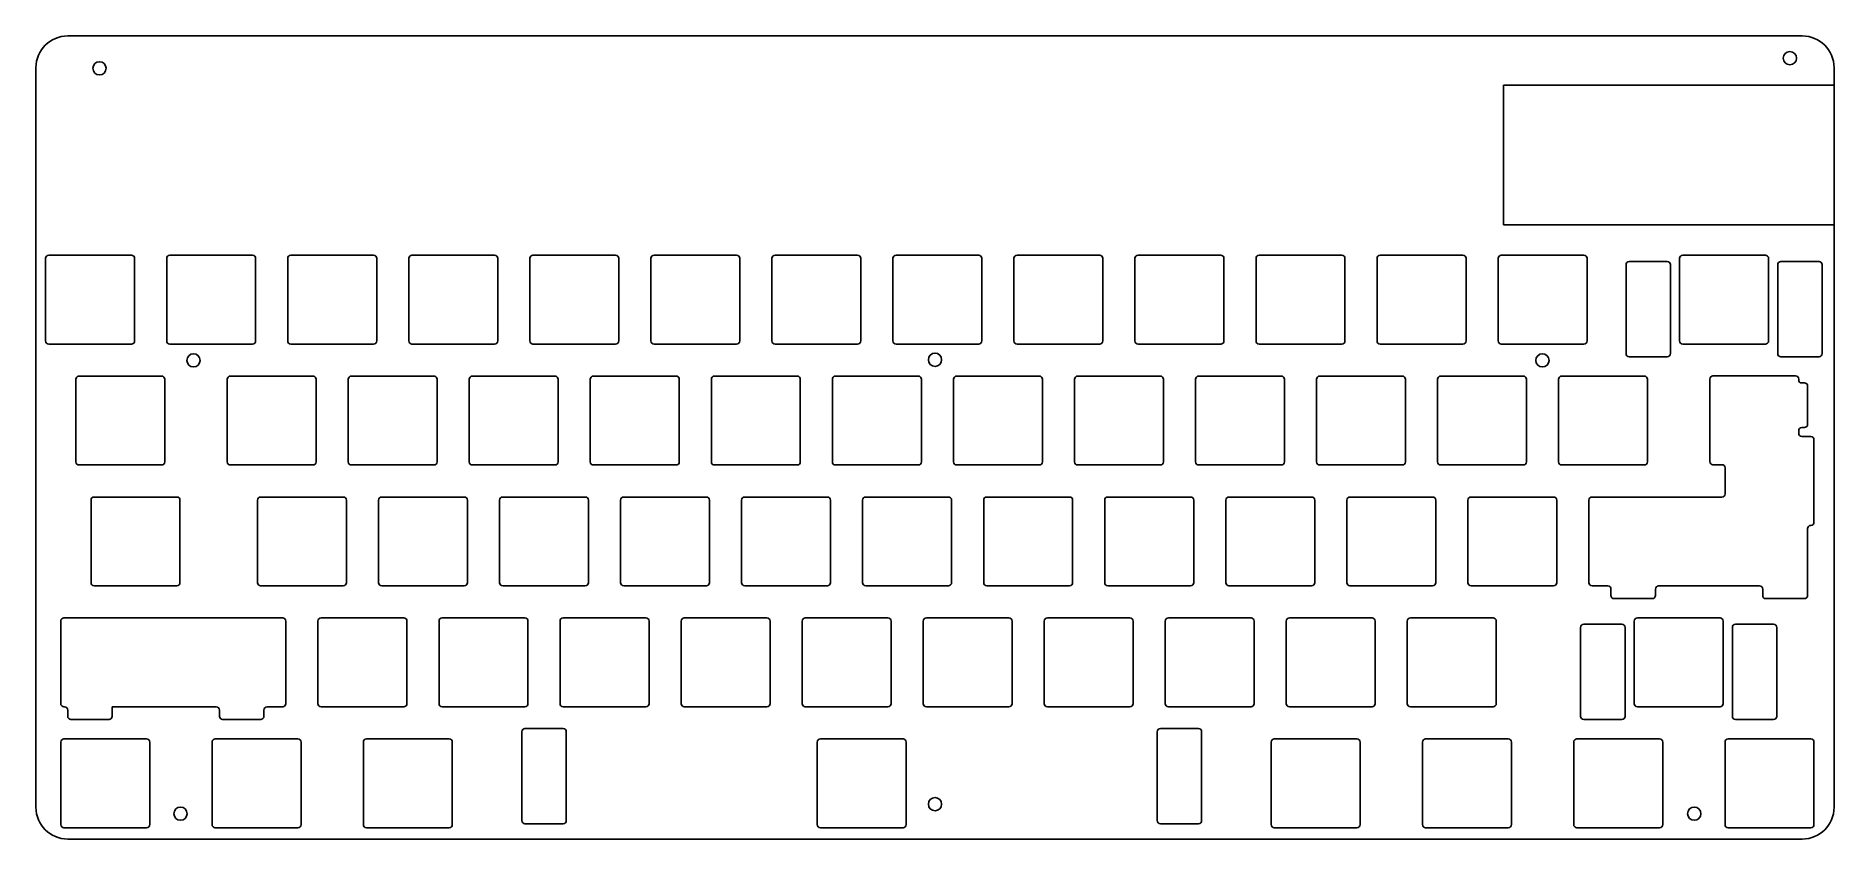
# Model space of a CAD drawing. Extents: x 77 to 360, y -160 to -33.
import ezdxf

# ---------------------------------------------------------------- set-up
doc = ezdxf.new("R2010")
doc.units = 0
doc.layers.add('BLACK', color=7, linetype='CONTINUOUS')

msp = doc.modelspace()

# ---------------------------------------------------------------- linework, layer by layer
at = {"layer": 'BLACK', "linetype": 'CONTINUOUS'}
for p, q in [((355, -33), (82, -33)), ((77, -38), (77, -154.5)), ((360, -45.5), (360, -38)), ((308, -40.75), (359.99, -40.75)), ((308, -62.75), (308, -40.75)), ((360, -45.5), (360, -52.5)), ((360, -52.5), (360, -154.5)), ((359.99, -62.75), (308, -62.75)), ((79.025, -67.525), (92.025, -67.525)), ((98.075, -67.525), (111.075, -67.525)), ((117.125, -67.525), (130.125, -67.525)), ((136.175, -67.525), (149.175, -67.525)), ((155.225, -67.525), (168.225, -67.525)), ((174.275, -67.525), (187.275, -67.525)), ((193.325, -67.525), (206.325, -67.525)), ((212.375, -67.525), (225.375, -67.525)), ((231.425, -67.525), (244.425, -67.525)), ((250.475, -67.525), (263.475, -67.525)), ((269.525, -67.525), (282.525, -67.525)), ((288.575, -67.525), (301.575, -67.525)), ((307.625, -67.525), (320.625, -67.525)), ((336.2, -67.525), (349.2, -67.525)), ((78.525, -68.025), (78.525, -81.025)), ((92.525, -68.025), (92.525, -81.025)), ((97.575, -68.025), (97.575, -81.025)), ((111.575, -68.025), (111.575, -81.025)), ((116.625, -68.025), (116.625, -81.025)), ((130.625, -68.025), (130.625, -81.025)), ((135.675, -68.025), (135.675, -81.025)), ((149.675, -68.025), (149.675, -81.025)), ((154.725, -68.025), (154.725, -81.025)), ((168.725, -68.025), (168.725, -81.025)), ((173.775, -68.025), (173.775, -81.025)), ((187.775, -68.025), (187.775, -81.025)), ((192.825, -68.025), (192.825, -81.025)), ((206.825, -68.025), (206.825, -81.025)), ((211.875, -68.025), (211.875, -81.025)), ((225.875, -68.025), (225.875, -81.025)), ((230.925, -68.025), (230.925, -81.025)), ((244.925, -68.025), (244.925, -81.025)), ((249.975, -68.025), (249.975, -81.025)), ((263.975, -68.025), (263.975, -81.025)), ((269.025, -68.025), (269.025, -81.025)), ((283.025, -68.025), (283.025, -81.025)), ((288.075, -68.025), (288.075, -81.025)), ((302.075, -68.025), (302.075, -81.025)), ((307.125, -68.025), (307.125, -81.025)), ((321.125, -68.025), (321.125, -81.025)), ((327.262, -69.025), (327.262, -83.025)), ((327.762, -68.525), (333.762, -68.525)), ((334.262, -69.025), (334.262, -83.025)), ((335.7, -68.025), (335.7, -81.025)), ((349.7, -68.025), (349.7, -81.025)), ((351.138, -69.025), (351.138, -83.025)), ((351.638, -68.525), (357.638, -68.525)), ((358.138, -69.025), (358.138, -83.025)), ((79.025, -81.525), (92.025, -81.525)), ((98.075, -81.525), (111.075, -81.525)), ((117.125, -81.525), (130.125, -81.525)), ((136.175, -81.525), (149.175, -81.525)), ((155.225, -81.525), (168.225, -81.525)), ((174.275, -81.525), (187.275, -81.525)), ((193.325, -81.525), (206.325, -81.525)), ((212.375, -81.525), (225.375, -81.525)), ((231.425, -81.525), (244.425, -81.525)), ((250.475, -81.525), (263.475, -81.525)), ((269.525, -81.525), (282.525, -81.525)), ((288.575, -81.525), (301.575, -81.525)), ((307.625, -81.525), (320.625, -81.525)), ((336.2, -81.525), (349.2, -81.525)), ((327.762, -83.525), (333.762, -83.525)), ((351.638, -83.525), (357.638, -83.525)), ((83.2875, -87.075), (83.2875, -100.075)), ((83.7875, -86.575), (96.7875, -86.575)), ((97.2875, -87.075), (97.2875, -100.075)), ((107.1, -87.075), (107.1, -100.075)), ((107.6, -86.575), (120.6, -86.575)), ((121.1, -87.075), (121.1, -100.075)), ((126.15, -87.075), (126.15, -100.075)), ((126.65, -86.575), (139.65, -86.575)), ((140.15, -87.075), (140.15, -100.075)), ((145.2, -87.075), (145.2, -100.075)), ((145.7, -86.575), (158.7, -86.575)), ((159.2, -87.075), (159.2, -100.075)), ((164.25, -87.075), (164.25, -100.075)), ((164.75, -86.575), (177.75, -86.575)), ((178.25, -87.075), (178.25, -100.075)), ((183.3, -87.075), (183.3, -100.075)), ((183.8, -86.575), (196.8, -86.575)), ((197.3, -87.075), (197.3, -100.075)), ((202.35, -87.075), (202.35, -100.075)), ((202.85, -86.575), (215.85, -86.575)), ((216.35, -87.075), (216.35, -100.075)), ((221.4, -87.075), (221.4, -100.075)), ((221.9, -86.575), (234.9, -86.575)), ((235.4, -87.075), (235.4, -100.075)), ((240.45, -87.075), (240.45, -100.075)), ((240.95, -86.575), (253.95, -86.575)), ((254.45, -87.075), (254.45, -100.075)), ((259.5, -87.075), (259.5, -100.075)), ((260, -86.575), (273, -86.575)), ((273.5, -87.075), (273.5, -100.075)), ((278.55, -87.075), (278.55, -100.075)), ((279.05, -86.575), (292.05, -86.575)), ((292.55, -87.075), (292.55, -100.075)), ((297.6, -87.075), (297.6, -100.075)), ((298.1, -86.575), (311.1, -86.575)), ((311.6, -87.075), (311.6, -100.075)), ((316.65, -87.075), (316.65, -100.075)), ((317.15, -86.575), (330.15, -86.575)), ((330.65, -87.075), (330.65, -100.075)), ((340.44, -100.035), (340.442, -87.045)), ((340.933, -86.545), (353.942, -86.545)), ((354.442, -87.045), (354.442, -87.165)), ((355.339, -87.662), (354.942, -87.665)), ((355.839, -88.162), (355.839, -94.162)), ((354.442, -95.6), (354.442, -95.162)), ((355.339, -94.662), (354.942, -94.662)), ((356.339, -96.1), (354.942, -96.1)), ((356.839, -96.6), (356.839, -109.596)), ((83.7875, -100.575), (96.7875, -100.575)), ((107.6, -100.575), (120.6, -100.575)), ((126.65, -100.575), (139.65, -100.575)), ((145.7, -100.575), (158.7, -100.575)), ((164.75, -100.575), (177.75, -100.575)), ((183.8, -100.575), (196.8, -100.575)), ((202.85, -100.575), (215.85, -100.575)), ((221.9, -100.575), (234.9, -100.575)), ((240.95, -100.575), (253.95, -100.575)), ((260, -100.575), (273, -100.575)), ((279.05, -100.575), (292.05, -100.575)), ((298.1, -100.575), (311.1, -100.575)), ((317.15, -100.575), (330.15, -100.575)), ((342.34, -100.535), (340.94, -100.535)), ((342.84, -105.125), (342.84, -101.035)), ((85.6688, -106.125), (85.6688, -119.125)), ((86.1688, -105.625), (99.1687, -105.625)), ((99.6687, -106.125), (99.6687, -119.125)), ((111.862, -106.125), (111.862, -119.125)), ((112.362, -105.625), (125.362, -105.625)), ((125.862, -106.125), (125.862, -119.125)), ((130.912, -106.125), (130.912, -119.125)), ((131.412, -105.625), (144.412, -105.625)), ((144.912, -106.125), (144.912, -119.125)), ((149.963, -106.125), (149.963, -119.125)), ((150.463, -105.625), (163.463, -105.625)), ((163.963, -106.125), (163.963, -119.125)), ((169.012, -106.125), (169.012, -119.125)), ((169.512, -105.625), (182.512, -105.625)), ((183.012, -106.125), (183.012, -119.125)), ((188.062, -106.125), (188.062, -119.125)), ((188.562, -105.625), (201.562, -105.625)), ((202.062, -106.125), (202.062, -119.125)), ((207.112, -106.125), (207.112, -119.125)), ((207.612, -105.625), (220.612, -105.625)), ((221.112, -106.125), (221.112, -119.125)), ((226.162, -106.125), (226.162, -119.125)), ((226.662, -105.625), (239.662, -105.625)), ((240.162, -106.125), (240.162, -119.125)), ((245.212, -106.125), (245.212, -119.125)), ((245.712, -105.625), (258.712, -105.625)), ((259.212, -106.125), (259.212, -119.125)), ((264.262, -106.125), (264.262, -119.125)), ((264.762, -105.625), (277.762, -105.625)), ((278.262, -106.125), (278.262, -119.125)), ((283.312, -106.125), (283.312, -119.125)), ((283.812, -105.625), (296.812, -105.625)), ((297.312, -106.125), (297.312, -119.125)), ((302.363, -106.125), (302.363, -119.125)), ((302.863, -105.625), (315.863, -105.625)), ((316.363, -106.125), (316.363, -119.125)), ((321.407, -106.125), (321.407, -119.125)), ((321.907, -105.625), (334.907, -105.625)), ((333.829, -105.625), (342.34, -105.625)), ((355.839, -110.596), (355.839, -121.124)), ((86.1688, -119.625), (99.1687, -119.625)), ((112.362, -119.625), (125.362, -119.625)), ((131.412, -119.625), (144.412, -119.625)), ((150.463, -119.625), (163.463, -119.625)), ((169.512, -119.625), (182.512, -119.625)), ((188.562, -119.625), (201.562, -119.625)), ((207.612, -119.625), (220.612, -119.625)), ((226.662, -119.625), (239.662, -119.625)), ((245.712, -119.625), (258.712, -119.625)), ((264.762, -119.625), (277.762, -119.625)), ((283.812, -119.625), (296.812, -119.625)), ((302.863, -119.625), (315.863, -119.625)), ((321.907, -119.625), (324.39, -119.626)), ((324.891, -121.125), (324.89, -120.126)), ((325.391, -121.625), (331.391, -121.625)), ((331.891, -121.125), (331.891, -120.126)), ((332.391, -119.626), (348.267, -119.626)), ((348.767, -120.126), (348.767, -121.125)), ((349.269, -121.625), (355.339, -121.624)), ((80.9012, -125.175), (80.9012, -138.175)), ((81.4012, -124.675), (94.4012, -124.675)), ((90.9412, -124.675), (103.941, -124.675)), ((102.832, -124.675), (115.832, -124.675)), ((116.332, -125.175), (116.332, -138.175)), ((121.387, -125.175), (121.387, -138.175)), ((121.887, -124.675), (134.887, -124.675)), ((135.387, -125.175), (135.387, -138.175)), ((140.438, -125.175), (140.438, -138.175)), ((140.938, -124.675), (153.938, -124.675)), ((154.438, -125.175), (154.438, -138.175)), ((159.487, -125.175), (159.487, -138.175)), ((159.987, -124.675), (172.987, -124.675)), ((173.487, -125.175), (173.487, -138.175)), ((178.537, -125.175), (178.537, -138.175)), ((179.037, -124.675), (192.037, -124.675)), ((192.537, -125.175), (192.537, -138.175)), ((197.587, -125.175), (197.587, -138.175)), ((198.087, -124.675), (211.087, -124.675)), ((211.587, -125.175), (211.587, -138.175)), ((216.637, -125.175), (216.637, -138.175)), ((217.137, -124.675), (230.137, -124.675)), ((230.637, -125.175), (230.637, -138.175)), ((235.688, -125.175), (235.688, -138.175)), ((236.188, -124.675), (249.188, -124.675)), ((249.688, -125.175), (249.688, -138.175)), ((254.737, -125.175), (254.737, -138.175)), ((255.237, -124.675), (268.238, -124.675)), ((268.738, -125.175), (268.738, -138.175)), ((273.787, -125.175), (273.787, -138.175)), ((274.287, -124.675), (287.287, -124.675)), ((287.787, -125.175), (287.787, -138.175)), ((292.837, -125.175), (292.837, -138.175)), ((293.337, -124.675), (306.337, -124.675)), ((306.837, -125.175), (306.837, -138.175)), ((320.118, -126.175), (320.118, -140.175)), ((320.618, -125.675), (326.618, -125.675)), ((327.118, -126.175), (327.118, -140.175)), ((328.556, -125.175), (328.556, -138.175)), ((329.056, -124.675), (342.056, -124.675)), ((342.556, -125.175), (342.556, -138.175)), ((343.994, -126.175), (343.994, -140.175)), ((344.494, -125.675), (350.494, -125.675)), ((350.994, -126.175), (350.994, -140.175)), ((81.4012, -138.675), (81.5032, -138.675)), ((82.0032, -139.175), (82.0032, -140.175)), ((82.5032, -140.675), (88.5032, -140.675)), ((105.379, -138.675), (89.0025, -138.675)), ((89.0032, -140.175), (89.0025, -138.675)), ((105.879, -139.175), (105.879, -140.175)), ((106.379, -140.675), (112.379, -140.675)), ((112.879, -140.175), (112.879, -139.175)), ((115.832, -138.675), (113.379, -138.675)), ((121.887, -138.675), (134.887, -138.675)), ((140.938, -138.675), (153.938, -138.675)), ((159.987, -138.675), (172.987, -138.675)), ((179.037, -138.675), (192.037, -138.675)), ((198.087, -138.675), (211.087, -138.675)), ((217.137, -138.675), (230.137, -138.675)), ((236.188, -138.675), (249.188, -138.675)), ((255.237, -138.675), (268.238, -138.675)), ((274.287, -138.675), (287.287, -138.675)), ((293.337, -138.675), (306.337, -138.675)), ((320.618, -140.675), (326.618, -140.675)), ((329.056, -138.675), (342.056, -138.675)), ((344.494, -140.675), (350.494, -140.675)), ((80.9062, -144.225), (80.9062, -157.225)), ((81.4062, -143.725), (94.4062, -143.725)), ((94.9062, -144.225), (94.9062, -157.225)), ((104.719, -144.225), (104.719, -157.225)), ((105.219, -143.725), (118.219, -143.725)), ((118.719, -144.225), (118.719, -157.225)), ((128.531, -144.225), (128.531, -157.225)), ((129.031, -143.725), (142.031, -143.725)), ((142.531, -144.225), (142.531, -157.225)), ((153.469, -142.585), (153.469, -156.585)), ((153.969, -142.085), (159.969, -142.085)), ((160.469, -142.585), (160.469, -156.585)), ((199.969, -144.225), (199.969, -157.225)), ((200.469, -143.725), (213.469, -143.725)), ((213.969, -144.225), (213.969, -157.225)), ((253.469, -142.585), (253.469, -156.585)), ((253.969, -142.085), (259.969, -142.085)), ((260.469, -142.585), (260.469, -156.585)), ((271.406, -144.225), (271.406, -157.225)), ((271.906, -143.725), (284.906, -143.725)), ((285.406, -144.225), (285.406, -157.225)), ((295.219, -144.225), (295.219, -157.225)), ((295.719, -143.725), (308.719, -143.725)), ((309.219, -144.225), (309.219, -157.225)), ((319.031, -144.225), (319.031, -157.225)), ((319.531, -143.725), (332.531, -143.725)), ((333.031, -144.225), (333.031, -157.225)), ((342.844, -144.225), (342.844, -157.225)), ((343.344, -143.725), (356.344, -143.725)), ((356.844, -144.225), (356.844, -157.225)), ((81.4062, -157.725), (94.4062, -157.725)), ((105.219, -157.725), (118.219, -157.725)), ((129.031, -157.725), (142.031, -157.725)), ((153.969, -157.085), (159.969, -157.085)), ((200.469, -157.725), (213.469, -157.725)), ((253.969, -157.085), (259.969, -157.085)), ((271.906, -157.725), (284.906, -157.725)), ((295.719, -157.725), (308.719, -157.725)), ((319.531, -157.725), (332.531, -157.725)), ((343.344, -157.725), (356.344, -157.725)), ((82, -159.5), (355, -159.5))]:
    msp.add_line(p, q, dxfattribs=at)
at = {"layer": 'BLACK'}
for centre in [(353.05, -36.5), (87, -38.1), (101.8, -84.1), (218.5, -84), (314.1, -84.1), (99.75, -155.5), (218.5, -154), (338, -155.5)]:
    msp.add_circle(centre, 1.0456, dxfattribs=at)
for centre, radius, start, end in [((82, -38), 5, 90, 180), ((355, -38), 5, 0, 90), ((79.025, -68.025), 0.5, 90, 180), ((92.025, -68.025), 0.5, 0, 90), ((98.075, -68.025), 0.5, 90, 180), ((111.075, -68.025), 0.5, 0, 90), ((117.125, -68.025), 0.5, 90, 180), ((130.125, -68.025), 0.5, 0, 90), ((136.175, -68.025), 0.5, 90, 180), ((149.175, -68.025), 0.5, 0, 90), ((155.225, -68.025), 0.5, 90, 180), ((168.225, -68.025), 0.5, 0, 90), ((174.275, -68.025), 0.5, 90, 180), ((187.275, -68.025), 0.5, 0, 90), ((193.325, -68.025), 0.5, 90, 180), ((206.325, -68.025), 0.5, 0, 90), ((212.375, -68.025), 0.5, 90, 180), ((225.375, -68.025), 0.5, 0, 90), ((231.425, -68.025), 0.5, 90, 180), ((244.425, -68.025), 0.5, 0, 90), ((250.475, -68.025), 0.5, 90, 180), ((263.475, -68.025), 0.5, 0, 90), ((269.525, -68.025), 0.5, 90, 180), ((282.525, -68.025), 0.5, 0, 90), ((288.575, -68.025), 0.5, 90, 180), ((301.575, -68.025), 0.5, 0, 90), ((307.625, -68.025), 0.5, 90, 180), ((320.625, -68.025), 0.5, 0, 90), ((336.2, -68.025), 0.5, 90, 180), ((349.2, -68.025), 0.5, 0, 90), ((327.762, -69.025), 0.5, 90, 180), ((333.762, -69.025), 0.5, 0, 90), ((351.638, -69.025), 0.5, 90, 180), ((357.638, -69.025), 0.5, 0, 90), ((79.025, -81.025), 0.5, 180, 270), ((92.025, -81.025), 0.5, -90, 0), ((98.075, -81.025), 0.5, 180, 270), ((111.075, -81.025), 0.5, -90, 0), ((117.125, -81.025), 0.5, 180, 270), ((130.125, -81.025), 0.5, -90, 0), ((136.175, -81.025), 0.5, 180, 270), ((149.175, -81.025), 0.5, -90, 0), ((155.225, -81.025), 0.5, 180, 270), ((168.225, -81.025), 0.5, -90, 0), ((174.275, -81.025), 0.5, 180, 270), ((187.275, -81.025), 0.5, -90, 0), ((193.325, -81.025), 0.5, 180, 270), ((206.325, -81.025), 0.5, -90, 0), ((212.375, -81.025), 0.5, 180, 270), ((225.375, -81.025), 0.5, -90, 0), ((231.425, -81.025), 0.5, 180, 270), ((244.425, -81.025), 0.5, -90, 0), ((250.475, -81.025), 0.5, 180, 270), ((263.475, -81.025), 0.5, -90, 0), ((269.525, -81.025), 0.5, 180, 270), ((282.525, -81.025), 0.5, -90, 0), ((288.575, -81.025), 0.5, 180, 270), ((301.575, -81.025), 0.5, -90, 0), ((307.625, -81.025), 0.5, 180, 270), ((320.625, -81.025), 0.5, -90, 0), ((336.2, -81.025), 0.5, 180, 270), ((349.2, -81.025), 0.5, -90, 0), ((327.762, -83.025), 0.5, 180, 270), ((333.762, -83.025), 0.5, -90, 0), ((351.638, -83.025), 0.5, 180, 270), ((357.638, -83.025), 0.5, -90, 0), ((83.7875, -87.075), 0.5, 90, 180), ((96.7875, -87.075), 0.5, 0, 90), ((107.6, -87.075), 0.5, 90, 180), ((120.6, -87.075), 0.5, 0, 90), ((126.65, -87.075), 0.5, 90, 180), ((139.65, -87.075), 0.5, 0, 90), ((145.7, -87.075), 0.5, 90, 180), ((158.7, -87.075), 0.5, 0, 90), ((164.75, -87.075), 0.5, 90, 180), ((177.75, -87.075), 0.5, 0, 90), ((183.8, -87.075), 0.5, 90, 180), ((196.8, -87.075), 0.5, 0, 90), ((202.85, -87.075), 0.5, 90, 180), ((215.85, -87.075), 0.5, 0, 90), ((221.9, -87.075), 0.5, 90, 180), ((234.9, -87.075), 0.5, 0, 90), ((240.95, -87.075), 0.5, 90, 180), ((253.95, -87.075), 0.5, 0, 90), ((260, -87.075), 0.5, 90, 180), ((273, -87.075), 0.5, 0, 90), ((279.05, -87.075), 0.5, 90, 180), ((292.05, -87.075), 0.5, 0, 90), ((298.1, -87.075), 0.5, 90, 180), ((311.1, -87.075), 0.5, 0, 90), ((317.15, -87.075), 0.5, 90, 180), ((330.15, -87.075), 0.5, 0, 90), ((340.942, -87.045), 0.5, 90, 180), ((353.942, -87.045), 0.5, 0, 90), ((354.942, -87.165), 0.5, 180, 270), ((355.339, -88.162), 0.5, 0, 90), ((354.942, -95.162), 0.5, 90, 180), ((354.942, -95.6), 0.5, 180, 270), ((355.339, -94.162), 0.5, -90, 0), ((356.339, -96.6), 0.5, 0, 90), ((83.7875, -100.075), 0.5, 180, 270), ((96.7875, -100.075), 0.5, -90, 0), ((107.6, -100.075), 0.5, 180, 270), ((120.6, -100.075), 0.5, -90, 0), ((126.65, -100.075), 0.5, 180, 270), ((139.65, -100.075), 0.5, -90, 0), ((145.7, -100.075), 0.5, 180, 270), ((158.7, -100.075), 0.5, -90, 0), ((164.75, -100.075), 0.5, 180, 270), ((177.75, -100.075), 0.5, -90, 0), ((183.8, -100.075), 0.5, 180, 270), ((196.8, -100.075), 0.5, -90, 0), ((202.85, -100.075), 0.5, 180, 270), ((215.85, -100.075), 0.5, -90, 0), ((221.9, -100.075), 0.5, 180, 270), ((234.9, -100.075), 0.5, -90, 0), ((240.95, -100.075), 0.5, 180, 270), ((253.95, -100.075), 0.5, -90, 0), ((260, -100.075), 0.5, 180, 270), ((273, -100.075), 0.5, -90, 0), ((279.05, -100.075), 0.5, 180, 270), ((292.05, -100.075), 0.5, -90, 0), ((298.1, -100.075), 0.5, 180, 270), ((311.1, -100.075), 0.5, -90, 0), ((317.15, -100.075), 0.5, 180, 270), ((330.15, -100.075), 0.5, -90, 0), ((340.94, -100.035), 0.5, 180, 270), ((342.34, -101.035), 0.5, 0, 90), ((86.1688, -106.125), 0.5, 90, 180), ((99.1687, -106.125), 0.5, 0, 90), ((112.362, -106.125), 0.5, 90, 180), ((125.362, -106.125), 0.5, 0, 90), ((131.412, -106.125), 0.5, 90, 180), ((144.412, -106.125), 0.5, 0, 90), ((150.463, -106.125), 0.5, 90, 180), ((163.463, -106.125), 0.5, 0, 90), ((169.512, -106.125), 0.5, 90, 180), ((182.512, -106.125), 0.5, 0, 90), ((188.562, -106.125), 0.5, 90, 180), ((201.562, -106.125), 0.5, 0, 90), ((207.612, -106.125), 0.5, 90, 180), ((220.612, -106.125), 0.5, 0, 90), ((226.662, -106.125), 0.5, 90, 180), ((239.662, -106.125), 0.5, 0, 90), ((245.712, -106.125), 0.5, 90, 180), ((258.712, -106.125), 0.5, 0, 90), ((264.762, -106.125), 0.5, 90, 180), ((277.762, -106.125), 0.5, 0, 90), ((283.812, -106.125), 0.5, 90, 180), ((296.812, -106.125), 0.5, 0, 90), ((302.863, -106.125), 0.5, 90, 180), ((315.863, -106.125), 0.5, 0, 90), ((321.907, -106.125), 0.5, 90, 180), ((342.34, -105.125), 0.5, -90, 0), ((356.339, -110.596), 0.5, 90, 180), ((356.339, -109.596), 0.5, -90, 0), ((86.1688, -119.125), 0.5, 180, 270), ((99.1687, -119.125), 0.5, -90, 0), ((112.362, -119.125), 0.5, 180, 270), ((125.362, -119.125), 0.5, -90, 0), ((131.412, -119.125), 0.5, 180, 270), ((144.412, -119.125), 0.5, -90, 0), ((150.463, -119.125), 0.5, 180, 270), ((163.463, -119.125), 0.5, -90, 0), ((169.512, -119.125), 0.5, 180, 270), ((182.512, -119.125), 0.5, -90, 0), ((188.562, -119.125), 0.5, 180, 270), ((201.562, -119.125), 0.5, -90, 0), ((207.612, -119.125), 0.5, 180, 270), ((220.612, -119.125), 0.5, -90, 0), ((226.662, -119.125), 0.5, 180, 270), ((239.662, -119.125), 0.5, -90, 0), ((245.712, -119.125), 0.5, 180, 270), ((258.712, -119.125), 0.5, -90, 0), ((264.762, -119.125), 0.5, 180, 270), ((277.762, -119.125), 0.5, -90, 0), ((283.812, -119.125), 0.5, 180, 270), ((296.812, -119.125), 0.5, -90, 0), ((302.863, -119.125), 0.5, 180, 270), ((315.863, -119.125), 0.5, -90, 0), ((321.907, -119.125), 0.5, 180, 270), ((324.39, -120.126), 0.5, 0, 90), ((325.391, -121.125), 0.5, 180, 270), ((331.391, -121.125), 0.5, -90, 0), ((332.391, -120.126), 0.5, 90, 180), ((348.267, -120.126), 0.5, 0, 90), ((349.267, -121.125), 0.5, 180, 270), ((355.339, -121.124), 0.5, -90, 0), ((81.4012, -125.175), 0.5, 90, 180), ((115.832, -125.175), 0.5, 0, 90), ((121.887, -125.175), 0.5, 90, 180), ((134.887, -125.175), 0.5, 0, 90), ((140.938, -125.175), 0.5, 90, 180), ((153.938, -125.175), 0.5, 0, 90), ((159.987, -125.175), 0.5, 90, 180), ((172.987, -125.175), 0.5, 0, 90), ((179.037, -125.175), 0.5, 90, 180), ((192.037, -125.175), 0.5, 0, 90), ((198.087, -125.175), 0.5, 90, 180), ((211.087, -125.175), 0.5, 0, 90), ((217.137, -125.175), 0.5, 90, 180), ((230.137, -125.175), 0.5, 0, 90), ((236.188, -125.175), 0.5, 90, 180), ((249.188, -125.175), 0.5, 0, 90), ((255.237, -125.175), 0.5, 90, 180), ((268.238, -125.175), 0.5, 0, 90), ((274.287, -125.175), 0.5, 90, 180), ((287.287, -125.175), 0.5, 0, 90), ((293.337, -125.175), 0.5, 90, 180), ((306.337, -125.175), 0.5, 0, 90), ((320.618, -126.175), 0.5, 90, 180), ((326.618, -126.175), 0.5, 0, 90), ((329.056, -125.175), 0.5, 90, 180), ((342.056, -125.175), 0.5, 0, 90), ((344.494, -126.175), 0.5, 90, 180), ((350.494, -126.175), 0.5, 0, 90), ((81.4012, -138.175), 0.5, 180, 270), ((115.832, -138.175), 0.5, -90, 0), ((121.887, -138.175), 0.5, 180, 270), ((134.887, -138.175), 0.5, -90, 0), ((140.938, -138.175), 0.5, 180, 270), ((153.938, -138.175), 0.5, -90, 0), ((159.987, -138.175), 0.5, 180, 270), ((172.987, -138.175), 0.5, -90, 0), ((179.037, -138.175), 0.5, 180, 270), ((192.037, -138.175), 0.5, -90, 0), ((198.087, -138.175), 0.5, 180, 270), ((211.087, -138.175), 0.5, -90, 0), ((217.137, -138.175), 0.5, 180, 270), ((230.137, -138.175), 0.5, -90, 0), ((236.188, -138.175), 0.5, 180, 270), ((249.188, -138.175), 0.5, -90, 0), ((255.237, -138.175), 0.5, 180, 270), ((268.238, -138.175), 0.5, -90, 0), ((274.287, -138.175), 0.5, 180, 270), ((287.287, -138.175), 0.5, -90, 0), ((293.337, -138.175), 0.5, 180, 270), ((306.337, -138.175), 0.5, -90, 0), ((329.056, -138.175), 0.5, 180, 270), ((342.056, -138.175), 0.5, -90, 0), ((81.5032, -139.175), 0.5, 0, 90), ((82.5032, -140.175), 0.5, 180, 270), ((88.5032, -140.175), 0.5, -90, 0), ((105.379, -139.175), 0.5, 0, 90), ((106.379, -140.175), 0.5, 180, 270), ((112.379, -140.175), 0.5, -90, 0), ((113.379, -139.175), 0.5, 90, 180), ((320.618, -140.175), 0.5, 180, 270), ((326.618, -140.175), 0.5, -90, 0), ((344.494, -140.175), 0.5, 180, 270), ((350.494, -140.175), 0.5, -90, 0), ((81.4062, -144.225), 0.5, 90, 180), ((94.4062, -144.225), 0.5, 0, 90), ((105.219, -144.225), 0.5, 90, 180), ((118.219, -144.225), 0.5, 0, 90), ((129.031, -144.225), 0.5, 90, 180), ((142.031, -144.225), 0.5, 0, 90), ((153.969, -142.585), 0.5, 90, 180), ((159.969, -142.585), 0.5, 0, 90), ((200.469, -144.225), 0.5, 90, 180), ((213.469, -144.225), 0.5, 0, 90), ((253.969, -142.585), 0.5, 90, 180), ((259.969, -142.585), 0.5, 0, 90), ((271.906, -144.225), 0.5, 90, 180), ((284.906, -144.225), 0.5, 0, 90), ((295.719, -144.225), 0.5, 90, 180), ((308.719, -144.225), 0.5, 0, 90), ((319.531, -144.225), 0.5, 90, 180), ((332.531, -144.225), 0.5, 0, 90), ((343.344, -144.225), 0.5, 90, 180), ((356.344, -144.225), 0.5, 0, 90), ((82, -154.5), 5, 180, 270), ((355, -154.5), 5, -90, 0), ((81.4062, -157.225), 0.5, 180, 270), ((94.4062, -157.225), 0.5, -90, 0), ((105.219, -157.225), 0.5, 180, 270), ((118.219, -157.225), 0.5, -90, 0), ((129.031, -157.225), 0.5, 180, 270), ((142.031, -157.225), 0.5, -90, 0), ((153.969, -156.585), 0.5, 180, 270), ((159.969, -156.585), 0.5, -90, 0), ((200.469, -157.225), 0.5, 180, 270), ((213.469, -157.225), 0.5, -90, 0), ((253.969, -156.585), 0.5, 180, 270), ((259.969, -156.585), 0.5, -90, 0), ((271.906, -157.225), 0.5, 180, 270), ((284.906, -157.225), 0.5, -90, 0), ((295.719, -157.225), 0.5, 180, 270), ((308.719, -157.225), 0.5, -90, 0), ((319.531, -157.225), 0.5, 180, 270), ((332.531, -157.225), 0.5, -90, 0), ((343.344, -157.225), 0.5, 180, 270), ((356.344, -157.225), 0.5, -90, 0)]:
    msp.add_arc(centre, radius, start, end, dxfattribs=at)

doc.saveas('drawing.dxf')
